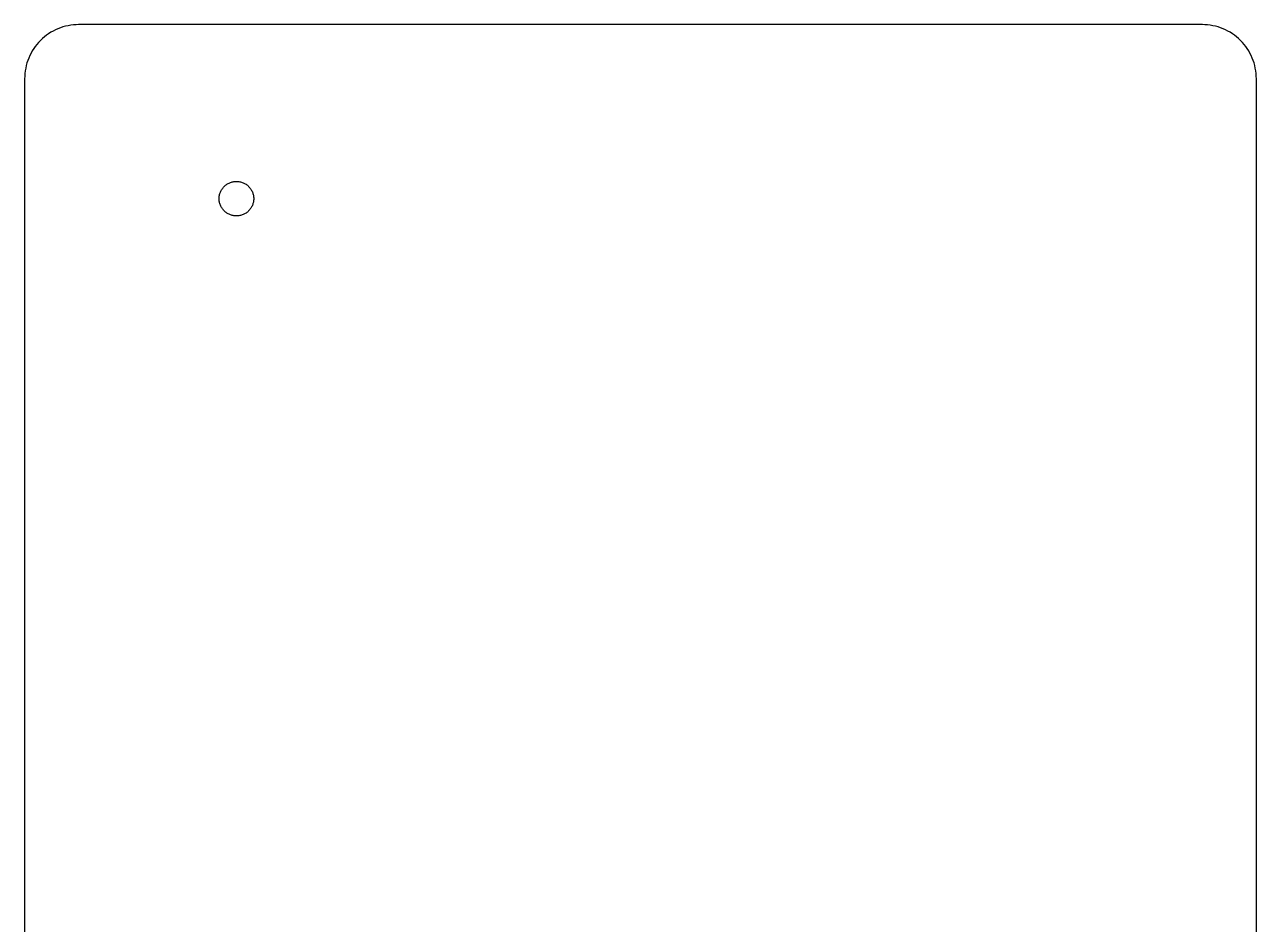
# Model space of a CAD drawing. Header units: metres. Extents: x -13 to 101, y -13 to 154.
# Drawn here: x -13 to 101, y 70.2 to 153.5 of the extents above; entities that cross this region are included whole.
import ezdxf

# ---------------------------------------------------------------- set-up
doc = ezdxf.new("R2010")
doc.units = ezdxf.units.M

msp = doc.modelspace()

# ---------------------------------------------------------------- linework, layer by layer
for p, q in [((-10.5705, 152.789), (-10.7778, 152.657)), ((-10.357, 152.91), (-10.5705, 152.789)), ((-10.1378, 153.02), (-10.357, 152.91)), ((-9.91341, 153.119), (-10.1378, 153.02)), ((-9.68445, 153.208), (-9.91341, 153.119)), ((-9.45142, 153.285), (-9.68445, 153.208)), ((-9.21489, 153.35), (-9.45142, 153.285)), ((-8.97545, 153.404), (-9.21489, 153.35)), ((-8.73364, 153.446), (-8.97545, 153.404)), ((-8.49008, 153.476), (-8.73364, 153.446)), ((-8.24533, 153.494), (-8.49008, 153.476)), ((-8, 153.5), (-8.24533, 153.494)), ((96, 153.5), (-8, 153.5)), ((96.2453, 153.494), (96, 153.5)), ((96.4901, 153.476), (96.2453, 153.494)), ((96.7336, 153.446), (96.4901, 153.476)), ((96.9754, 153.404), (96.7336, 153.446)), ((97.2149, 153.35), (96.9754, 153.404)), ((97.4514, 153.285), (97.2149, 153.35)), ((97.6844, 153.208), (97.4514, 153.285)), ((97.9134, 153.119), (97.6844, 153.208)), ((98.1378, 153.02), (97.9134, 153.119)), ((98.357, 152.91), (98.1378, 153.02)), ((98.5705, 152.789), (98.357, 152.91)), ((98.7778, 152.657), (98.5705, 152.789)), ((-11.8651, 151.672), (-12.016, 151.478)), ((-11.7047, 151.858), (-11.8651, 151.672)), ((-11.5355, 152.036), (-11.7047, 151.858)), ((-11.3578, 152.205), (-11.5355, 152.036)), ((-11.172, 152.365), (-11.3578, 152.205)), ((-10.9785, 152.516), (-11.172, 152.365)), ((-10.7778, 152.657), (-10.9785, 152.516)), ((98.9785, 152.516), (98.7778, 152.657)), ((99.172, 152.365), (98.9785, 152.516)), ((99.3578, 152.205), (99.172, 152.365)), ((99.5355, 152.036), (99.3578, 152.205)), ((99.7047, 151.858), (99.5355, 152.036)), ((99.8651, 151.672), (99.7047, 151.858)), ((100.016, 151.478), (99.8651, 151.672)), ((-12.5199, 150.638), (-12.6194, 150.413)), ((-12.4096, 150.857), (-12.5199, 150.638)), ((-12.2886, 151.071), (-12.4096, 150.857)), ((-12.1573, 151.278), (-12.2886, 151.071)), ((-12.016, 151.478), (-12.1573, 151.278)), ((100.157, 151.278), (100.016, 151.478)), ((100.289, 151.071), (100.157, 151.278)), ((100.41, 150.857), (100.289, 151.071)), ((100.52, 150.638), (100.41, 150.857)), ((100.619, 150.413), (100.52, 150.638)), ((-12.9039, 149.475), (-12.9459, 149.234)), ((-12.8501, 149.715), (-12.9039, 149.475)), ((-12.7847, 149.951), (-12.8501, 149.715)), ((-12.7077, 150.184), (-12.7847, 149.951)), ((-12.6194, 150.413), (-12.7077, 150.184)), ((100.708, 150.184), (100.619, 150.413)), ((100.785, 149.951), (100.708, 150.184)), ((100.85, 149.715), (100.785, 149.951)), ((100.904, 149.475), (100.85, 149.715)), ((100.946, 149.234), (100.904, 149.475)), ((-12.994, 148.745), (-13, 148.5)), ((-13, 148.5), (-13, -8)), ((-12.9759, 148.99), (-12.994, 148.745)), ((-12.9459, 149.234), (-12.9759, 148.99)), ((100.976, 148.99), (100.946, 149.234)), ((100.994, 148.745), (100.976, 148.99)), ((101, 148.5), (100.994, 148.745)), ((101, -8), (101, 148.5)), ((5.09352, 137.939), (5.12178, 138.012)), ((5.12178, 138.012), (5.15361, 138.084)), ((5.15361, 138.084), (5.18892, 138.154)), ((5.18892, 138.154), (5.22763, 138.223)), ((5.22763, 138.223), (5.26964, 138.289)), ((5.26964, 138.289), (5.31487, 138.353)), ((5.31487, 138.353), (5.36317, 138.415)), ((5.36317, 138.415), (5.41447, 138.474)), ((5.41447, 138.474), (5.46863, 138.531)), ((5.46863, 138.531), (5.5255, 138.586)), ((5.5255, 138.586), (5.58496, 138.637)), ((5.58496, 138.637), (5.64688, 138.685)), ((5.64688, 138.685), (5.71107, 138.73)), ((5.71107, 138.73), (5.77744, 138.772)), ((5.77744, 138.772), (5.84576, 138.811)), ((5.84576, 138.811), (5.91591, 138.846)), ((5.91591, 138.846), (5.9877, 138.878)), ((5.9877, 138.878), (6.06097, 138.906)), ((6.06097, 138.906), (6.13554, 138.931)), ((6.13554, 138.931), (6.21123, 138.952)), ((6.21123, 138.952), (6.28784, 138.969)), ((6.28784, 138.969), (6.36522, 138.983)), ((6.36522, 138.983), (6.44316, 138.992)), ((6.44316, 138.992), (6.52148, 138.998)), ((6.52148, 138.998), (6.59999, 139)), ((6.59999, 139), (6.6785, 138.998)), ((6.6785, 138.998), (6.75682, 138.992)), ((6.75682, 138.992), (6.83476, 138.983)), ((6.83476, 138.983), (6.91214, 138.969)), ((6.91214, 138.969), (6.98875, 138.952)), ((6.98875, 138.952), (7.06445, 138.931)), ((7.06445, 138.931), (7.13902, 138.906)), ((7.13902, 138.906), (7.21228, 138.878)), ((7.21228, 138.878), (7.28409, 138.846)), ((7.28409, 138.846), (7.35423, 138.811)), ((7.35423, 138.811), (7.42256, 138.772)), ((7.42256, 138.772), (7.48891, 138.73)), ((7.48891, 138.73), (7.55312, 138.685)), ((7.55312, 138.685), (7.61502, 138.637)), ((7.61502, 138.637), (7.67448, 138.586)), ((7.67448, 138.586), (7.73137, 138.531)), ((7.73137, 138.531), (7.78551, 138.474)), ((7.78551, 138.474), (7.83681, 138.415)), ((7.83681, 138.415), (7.88513, 138.353)), ((7.88513, 138.353), (7.93034, 138.289)), ((7.93034, 138.289), (7.97235, 138.223)), ((7.97235, 138.223), (8.01106, 138.154)), ((8.01106, 138.154), (8.04637, 138.084)), ((8.04637, 138.084), (8.0782, 138.012)), ((8.0782, 138.012), (8.10646, 137.939)), ((5, 137.4), (5.00192, 137.479)), ((5.00192, 137.321), (5, 137.4)), ((5.00192, 137.479), (5.00769, 137.557)), ((5.00769, 137.243), (5.00192, 137.321)), ((5.00769, 137.557), (5.0173, 137.635)), ((5.0173, 137.165), (5.00769, 137.243)), ((5.0173, 137.635), (5.03073, 137.712)), ((5.03073, 137.088), (5.0173, 137.165)), ((5.03073, 137.712), (5.04794, 137.789)), ((5.04794, 137.011), (5.03073, 137.088)), ((5.04794, 137.789), (5.06889, 137.864)), ((5.06889, 136.936), (5.04794, 137.011)), ((5.06889, 137.864), (5.09352, 137.939)), ((5.09352, 136.861), (5.06889, 136.936)), ((5.12178, 136.788), (5.09352, 136.861)), ((8.10646, 136.861), (8.0782, 136.788)), ((8.10646, 137.939), (8.1311, 137.864)), ((8.1311, 136.936), (8.10646, 136.861)), ((8.1311, 137.864), (8.15204, 137.789)), ((8.15204, 137.011), (8.1311, 136.936)), ((8.15204, 137.789), (8.16925, 137.712)), ((8.16925, 137.088), (8.15204, 137.011)), ((8.16925, 137.712), (8.18268, 137.635)), ((8.18268, 137.165), (8.16925, 137.088)), ((8.18268, 137.635), (8.19229, 137.557)), ((8.19229, 137.243), (8.18268, 137.165)), ((8.19229, 137.557), (8.19806, 137.479)), ((8.19806, 137.321), (8.19229, 137.243)), ((8.19806, 137.479), (8.2, 137.4)), ((8.2, 137.4), (8.19806, 137.321)), ((5.15361, 136.716), (5.12178, 136.788)), ((5.18892, 136.646), (5.15361, 136.716)), ((5.22763, 136.577), (5.18892, 136.646)), ((5.26964, 136.511), (5.22763, 136.577)), ((5.31487, 136.447), (5.26964, 136.511)), ((5.36317, 136.385), (5.31487, 136.447)), ((5.41447, 136.326), (5.36317, 136.385)), ((5.46863, 136.269), (5.41447, 136.326)), ((5.5255, 136.214), (5.46863, 136.269)), ((5.58496, 136.163), (5.5255, 136.214)), ((5.64688, 136.115), (5.58496, 136.163)), ((5.71107, 136.07), (5.64688, 136.115)), ((5.77744, 136.028), (5.71107, 136.07)), ((5.84576, 135.989), (5.77744, 136.028)), ((5.91591, 135.954), (5.84576, 135.989)), ((5.9877, 135.922), (5.91591, 135.954)), ((6.06097, 135.894), (5.9877, 135.922)), ((6.13554, 135.869), (6.06097, 135.894)), ((6.21123, 135.848), (6.13554, 135.869)), ((6.28784, 135.831), (6.21123, 135.848)), ((6.36522, 135.817), (6.28784, 135.831)), ((6.44316, 135.808), (6.36522, 135.817)), ((6.52148, 135.802), (6.44316, 135.808)), ((6.59999, 135.8), (6.52148, 135.802)), ((6.6785, 135.802), (6.59999, 135.8)), ((6.75682, 135.808), (6.6785, 135.802)), ((6.83476, 135.817), (6.75682, 135.808)), ((6.91214, 135.831), (6.83476, 135.817)), ((6.98875, 135.848), (6.91214, 135.831)), ((7.06445, 135.869), (6.98875, 135.848)), ((7.13902, 135.894), (7.06445, 135.869)), ((7.21228, 135.922), (7.13902, 135.894)), ((7.28409, 135.954), (7.21228, 135.922)), ((7.35423, 135.989), (7.28409, 135.954)), ((7.42256, 136.028), (7.35423, 135.989)), ((7.48891, 136.07), (7.42256, 136.028)), ((7.55312, 136.115), (7.48891, 136.07)), ((7.61502, 136.163), (7.55312, 136.115)), ((7.67448, 136.214), (7.61502, 136.163)), ((7.73137, 136.269), (7.67448, 136.214)), ((7.78551, 136.326), (7.73137, 136.269)), ((7.83681, 136.385), (7.78551, 136.326)), ((7.88513, 136.447), (7.83681, 136.385)), ((7.93034, 136.511), (7.88513, 136.447)), ((7.97235, 136.577), (7.93034, 136.511)), ((8.01106, 136.646), (7.97235, 136.577)), ((8.04637, 136.716), (8.01106, 136.646)), ((8.0782, 136.788), (8.04637, 136.716))]:
    msp.add_line(p, q)

doc.saveas('drawing.dxf')
